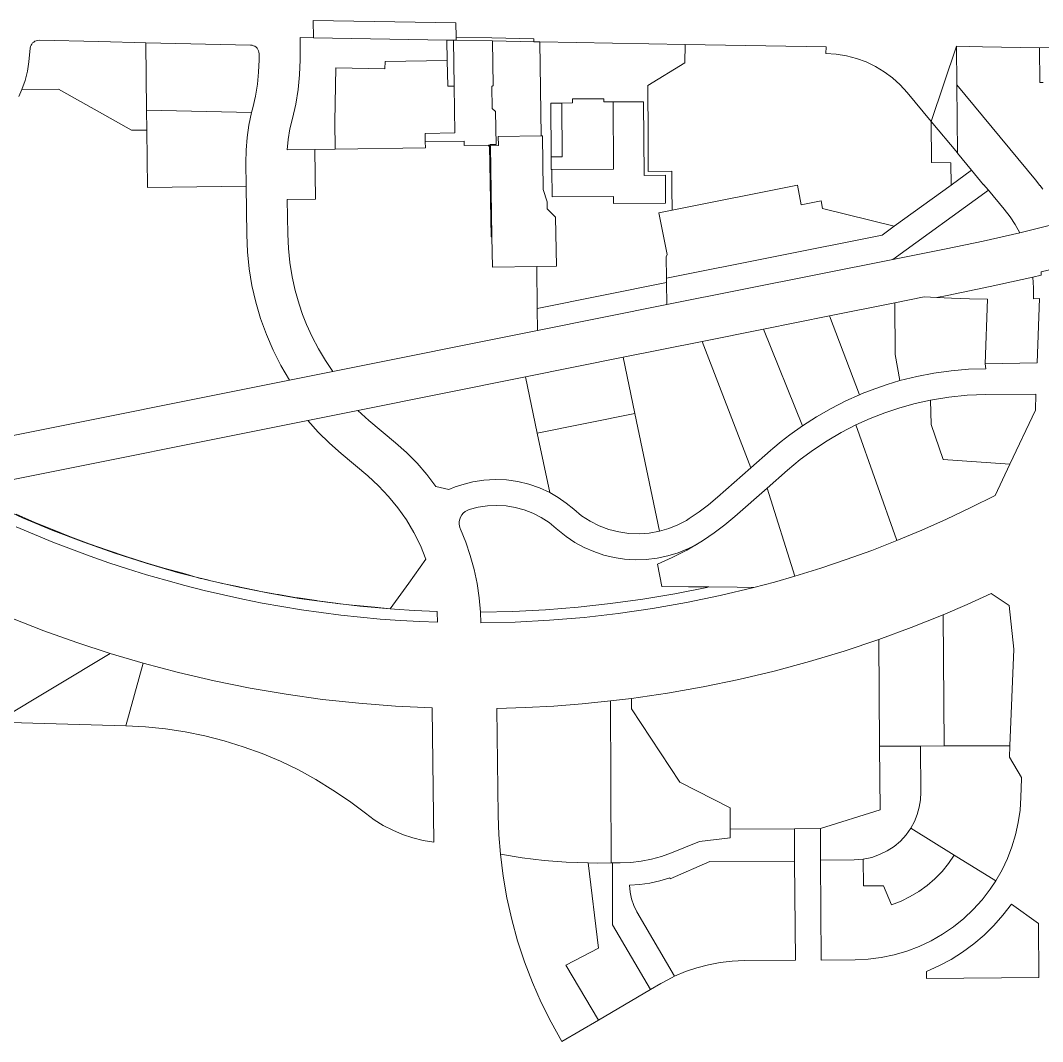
# Model space of a CAD drawing. Header units: feet. Extents: x 2741712 to 2750472, y 1004852 to 1013442.
# Drawn here: x 2743879 to 2746243, y 1004916 to 1007279 of the extents above; entities that cross this region are included whole.
import ezdxf

# ---------------------------------------------------------------- set-up
doc = ezdxf.new("R2010")
doc.units = ezdxf.units.FT
doc.header["$LTSCALE"] = 0.015
doc.header["$MEASUREMENT"] = 0
doc.layers.add('Carver County Parcels', color=7, linetype='Continuous')

msp = doc.modelspace()

# ---------------------------------------------------------------- linework, layer by layer
at = {"layer": 'Carver County Parcels', "lineweight": 5, "ltscale": 100}
for p, q in [((2744885.8, 1007272.8), (2744555.8, 1007278.7)), ((2744555.8, 1007278.7), (2744556.3, 1007238.7)), ((2744886.3, 1007239.7), (2744885.8, 1007272.8)), ((2744885.8, 1007272.8), (2744885.8, 1007272.8)), ((2743909.5, 1007228.8), (2743907, 1007226.6)), ((2743912.3, 1007230.6), (2743909.5, 1007228.8)), ((2743915.4, 1007231.8), (2743912.3, 1007230.6)), ((2743918.6, 1007232.6), (2743915.4, 1007231.8)), ((2743921.9, 1007232.8), (2743918.6, 1007232.6)), ((2744059.9, 1007229.6), (2743921.9, 1007232.8)), ((2744168.5, 1007227.1), (2744059.9, 1007229.6)), ((2744525.7, 1007239.2), (2744525.6, 1007187.2)), ((2744556.3, 1007238.7), (2744525.7, 1007239.2)), ((2744865.1, 1007233.1), (2744556.3, 1007238.7)), ((2744556.3, 1007238.7), (2744556.3, 1007238.7)), ((2744865.1, 1007233.1), (2744865.9, 1007186.1)), ((2744865.1, 1007233.1), (2744880.1, 1007232.8)), ((2744881.9, 1007126.5), (2744880.1, 1007232.8)), ((2744880.1, 1007232.8), (2744880.1, 1007232.8)), ((2744880.1, 1007232.8), (2744886.3, 1007232.7)), ((2744969, 1007238.2), (2744886.3, 1007239.7)), ((2744886.3, 1007239.7), (2744886.3, 1007232.7)), ((2744970.2, 1007231.2), (2744886.3, 1007232.7)), ((2744886.3, 1007232.7), (2744886.3, 1007232.7)), ((2745066.2, 1007236.5), (2744969, 1007238.2)), ((2744969, 1007238.2), (2744969, 1007238.2)), ((2745066.3, 1007229.5), (2744970.2, 1007231.2)), ((2744970.2, 1007231.2), (2744971.9, 1007128.4)), ((2745066.3, 1007229.5), (2745066.2, 1007236.5)), ((2745080.3, 1007229.2), (2745066.3, 1007229.5)), ((2745066.3, 1007229.5), (2745066.3, 1007229.5)), ((2745248, 1007226.2), (2745080.3, 1007229.2)), ((2745080.3, 1007229.2), (2745083, 1007011.4)), ((2745083, 1007011.4), (2745080.3, 1007229.2)), ((2743901.5, 1007214.8), (2743898.3, 1007183.3)), ((2743902.1, 1007218.1), (2743901.5, 1007214.8)), ((2743903.3, 1007221.2), (2743902.1, 1007218.1)), ((2743904.9, 1007224.1), (2743903.3, 1007221.2)), ((2743907, 1007226.6), (2743904.9, 1007224.1)), ((2744411.1, 1007221.6), (2744168.5, 1007227.1)), ((2744168.5, 1007227.1), (2744170.5, 1007070.9)), ((2744168.5, 1007227.1), (2744168.5, 1007227.1)), ((2744414.6, 1007221.2), (2744411.1, 1007221.6)), ((2744417.9, 1007220.3), (2744414.6, 1007221.2)), ((2744420.9, 1007218.8), (2744417.9, 1007220.3)), ((2744423.7, 1007216.8), (2744420.9, 1007218.8)), ((2744426.1, 1007214.3), (2744423.7, 1007216.8)), ((2744428.1, 1007211.5), (2744426.1, 1007214.3)), ((2744429.5, 1007208.3), (2744428.1, 1007211.5)), ((2744430.4, 1007205), (2744429.5, 1007208.3)), ((2744430.7, 1007201.6), (2744430.4, 1007205)), ((2745415.9, 1007223.2), (2745248, 1007226.2)), ((2745415.9, 1007223.2), (2745415.2, 1007180.3)), ((2745741.9, 1007217.3), (2745415.9, 1007223.2)), ((2745741.7, 1007202.3), (2745741.9, 1007217.3)), ((2746043.8, 1007218.9), (2745985.1, 1007045.2)), ((2746103.8, 1007217.8), (2746043.8, 1007218.9)), ((2746044.4, 1007129.9), (2746043.8, 1007218.9)), ((2746235.9, 1007215.4), (2746103.8, 1007217.8)), ((2746301.7, 1007216.4), (2746235.9, 1007215.4)), ((2746235.9, 1007215.4), (2746236.3, 1007135.2)), ((2743898.3, 1007183.3), (2743895, 1007161.3)), ((2744429.7, 1007159.4), (2744430.6, 1007187.4)), ((2744430.6, 1007187.4), (2744430.7, 1007201.6)), ((2744525.6, 1007187.2), (2744524.5, 1007153)), ((2744721.8, 1007166.7), (2744722.1, 1007183.8)), ((2744722.1, 1007183.8), (2744865.9, 1007186.1)), ((2744865.9, 1007186.1), (2744866.9, 1007126.3)), ((2745330.1, 1007127.9), (2745415.2, 1007180.3)), ((2745765.5, 1007200.8), (2745741.7, 1007202.3)), ((2745789, 1007196.9), (2745765.5, 1007200.8)), ((2745812.1, 1007190.9), (2745789, 1007196.9)), ((2745834.5, 1007182.6), (2745812.1, 1007190.9)), ((2745856, 1007172.3), (2745834.5, 1007182.6)), ((2743895, 1007161.3), (2743889.7, 1007139.6)), ((2744426.9, 1007131.5), (2744429.7, 1007159.4)), ((2744606, 1007044.8), (2744608.2, 1007168.7)), ((2744721.8, 1007166.7), (2744608.2, 1007168.7)), ((2745876.4, 1007160), (2745856, 1007172.3)), ((2745895.6, 1007145.7), (2745876.4, 1007160)), ((2743889.7, 1007139.6), (2743882.4, 1007118.6)), ((2744524.5, 1007153), (2744521.1, 1007119)), ((2745913.3, 1007129.8), (2745895.6, 1007145.7)), ((2746244.3, 1007135), (2746236.3, 1007135.2)), ((2743882.4, 1007118.6), (2743875.3, 1007102.4)), ((2743882.4, 1007118.6), (2743966.8, 1007119.6)), ((2743966.8, 1007119.6), (2744061.9, 1007066.3)), ((2744422.3, 1007103.9), (2744426.9, 1007131.5)), ((2744521.1, 1007119), (2744515.5, 1007085.3)), ((2744866.9, 1007126.3), (2744881.9, 1007126.5)), ((2744866.9, 1007126.3), (2744866.9, 1007126.3)), ((2744883.7, 1007018.6), (2744881.9, 1007126.5)), ((2744969.3, 1007125.7), (2744971.9, 1007128.4)), ((2744969.3, 1007125.7), (2744970.1, 1007075.1)), ((2745330.1, 1007127.9), (2745330.4, 1007008.3)), ((2745929.4, 1007112.2), (2745913.3, 1007129.8)), ((2745985.1, 1007045.2), (2745929.4, 1007112.2)), ((2746044.4, 1007129.9), (2746226.4, 1006909.7)), ((2746045.6, 1006972.4), (2746044.4, 1007129.9)), ((2744416, 1007076.6), (2744422.3, 1007103.9)), ((2745130.8, 1007087.7), (2745105.5, 1007087.5)), ((2745105.5, 1007087.5), (2745106.2, 1006963.1)), ((2745155.3, 1007087.8), (2745130.8, 1007087.7)), ((2745130.8, 1007087.7), (2745131.5, 1006962.8)), ((2745228.2, 1007097.5), (2745155.2, 1007097.1)), ((2745155.2, 1007097.1), (2745155.3, 1007087.8)), ((2745155.3, 1007087.8), (2745155.3, 1007087.8)), ((2745228.3, 1007090.2), (2745228.2, 1007097.5)), ((2745228.2, 1007097.5), (2745228.2, 1007097.5)), ((2745249.5, 1007090.3), (2745228.3, 1007090.2)), ((2745320.1, 1007090.7), (2745249.5, 1007090.3)), ((2745250.3, 1006934.4), (2745249.5, 1007090.3)), ((2745321, 1006920.2), (2745320.1, 1007090.7)), ((2744136, 1007024.7), (2744061.9, 1007066.3)), ((2744170.5, 1007070.9), (2744171, 1007025.2)), ((2744170.5, 1007070.9), (2744413.1, 1007065.4)), ((2744407.1, 1007036.6), (2744413.1, 1007065.4)), ((2744413.1, 1007065.4), (2744416, 1007076.6)), ((2744413.1, 1007065.4), (2744413.1, 1007065.4)), ((2744515.5, 1007085.3), (2744507.7, 1007052)), ((2744970.1, 1007075.1), (2744977.7, 1007067.7)), ((2744979, 1006991.8), (2744977.7, 1007067.7)), ((2744507.7, 1007052), (2744502.1, 1007028)), ((2744606, 1007044.8), (2744607, 1006980.8)), ((2746045.6, 1006972.4), (2745985.1, 1007045.2)), ((2745985.1, 1007045.2), (2745985.7, 1006950)), ((2745985.7, 1006950), (2745985.1, 1007045.2)), ((2745985.1, 1007045.2), (2746045.6, 1006972.4)), ((2745985.1, 1007045.2), (2745985.1, 1007045.2)), ((2744136, 1007024.7), (2744171, 1007025.2)), ((2744171, 1007025.2), (2744172.7, 1006892.2)), ((2744172.7, 1006892.2), (2744171, 1007025.2)), ((2744402.9, 1007007.6), (2744407.1, 1007036.6)), ((2744502.1, 1007028), (2744498.1, 1007003.6)), ((2744883.7, 1007018.6), (2744814.8, 1007017.4)), ((2744814.8, 1007017.4), (2744815.1, 1006997.7)), ((2744400.5, 1006978.4), (2744402.9, 1007007.6)), ((2744498.1, 1007003.6), (2744495.7, 1006979.1)), ((2744905.1, 1006999.1), (2744815.1, 1006997.7)), ((2744815.1, 1006997.7), (2744905.1, 1006999.1)), ((2744815.3, 1006984.2), (2744815.1, 1006997.7)), ((2744815.1, 1006997.7), (2744815.3, 1006984.2)), ((2744815.1, 1006997.7), (2744815.1, 1006997.7)), ((2744905.2, 1006989.1), (2744905.1, 1006999.1)), ((2744905.1, 1006999.1), (2744905.2, 1006989.1)), ((2744979, 1006991.8), (2744965.2, 1006991.6)), ((2744965.2, 1006990.1), (2744965.2, 1006991.6)), ((2744984, 1007009.9), (2745083, 1007011.4)), ((2744984.4, 1006989.2), (2744984, 1007009.9)), ((2745086, 1007011.5), (2745083, 1007011.4)), ((2745083, 1007011.4), (2745086, 1007011.5)), ((2745088, 1006887.6), (2745086, 1007011.5)), ((2745086, 1007011.5), (2745088, 1006887.6)), ((2745330.4, 1007008.3), (2745330.7, 1006929.4)), ((2744400, 1006949.1), (2744400.5, 1006978.4)), ((2744495.7, 1006979.1), (2744559.5, 1006980.1)), ((2744607, 1006980.8), (2744559.5, 1006980.1)), ((2744559.5, 1006980.1), (2744607, 1006980.8)), ((2744559.5, 1006980.1), (2744560.9, 1006865.1)), ((2744607, 1006980.8), (2744815.3, 1006984.2)), ((2744815.3, 1006984.2), (2744607, 1006980.8)), ((2744961.1, 1006990), (2744905.2, 1006989.1)), ((2744905.2, 1006989.1), (2744961.1, 1006990)), ((2744961.1, 1006990), (2744965.2, 1006990.1)), ((2744961.1, 1006990), (2744961.2, 1006988.2)), ((2744961.2, 1006988.2), (2744963.8, 1006988.3)), ((2744963.8, 1006988.3), (2744967.1, 1006778.3)), ((2744965.3, 1006988.9), (2744965.2, 1006990.1)), ((2744965.9, 1006988.9), (2744965.3, 1006988.9)), ((2744965.3, 1006988.9), (2744965.3, 1006988.9)), ((2744965.9, 1006988.9), (2744984.4, 1006989.2)), ((2744965.9, 1006988.9), (2744969.2, 1006778.4)), ((2746045.6, 1006971.6), (2746045.6, 1006972.4)), ((2746045.6, 1006972.4), (2746045.6, 1006972.4)), ((2746078.3, 1006932), (2746045.6, 1006971.6)), ((2744400.7, 1006895.1), (2744400, 1006949.1)), ((2745131.5, 1006962.8), (2745106.2, 1006963.1)), ((2745106.2, 1006963.1), (2745106.3, 1006933.5)), ((2746030.7, 1006949.2), (2745985.7, 1006950)), ((2746030.7, 1006949.2), (2746031.1, 1006897.8)), ((2745106.3, 1006933.5), (2745108, 1006933.6)), ((2745106.3, 1006933.5), (2745106.3, 1006933.5)), ((2745108, 1006933.6), (2745250.3, 1006934.4)), ((2745108, 1006933.6), (2745108.3, 1006870.7)), ((2745370.4, 1006920.5), (2745321, 1006920.2)), ((2745330.7, 1006929.4), (2745385.1, 1006930)), ((2745370.7, 1006855.8), (2745370.4, 1006920.5)), ((2745385.6, 1006890), (2745385.1, 1006930)), ((2746031.1, 1006897.8), (2746078.3, 1006932)), ((2746106.1, 1006898.4), (2746078.3, 1006932)), ((2745386.2, 1006839.9), (2745675.5, 1006897.9)), ((2745675.5, 1006897.9), (2745684.6, 1006852.3)), ((2745899.7, 1006802.4), (2746031.1, 1006897.8)), ((2746106.2, 1006899.3), (2746106.1, 1006898.4)), ((2746117.2, 1006886.1), (2746106.2, 1006899.3)), ((2746226.4, 1006909.7), (2746236.5, 1006897)), ((2746236.5, 1006897), (2746238, 1006897)), ((2746238, 1006897), (2746238, 1006895)), ((2744172.7, 1006892.2), (2744400.7, 1006895.1)), ((2744400.7, 1006895.1), (2744172.7, 1006892.2)), ((2744402.1, 1006782.9), (2744400.7, 1006895.1)), ((2745096.6, 1006858.9), (2745088, 1006887.6)), ((2745088, 1006887.6), (2745088, 1006887.6)), ((2745088, 1006887.6), (2745096.6, 1006858.9)), ((2745386.2, 1006839.9), (2745385.6, 1006890)), ((2745896.6, 1006726), (2746117.2, 1006886.1)), ((2746154, 1006841.8), (2746117.2, 1006886.1)), ((2746238, 1006895), (2746243.1, 1006888.1)), ((2744560.9, 1006865.1), (2744496, 1006864.3)), ((2744496, 1006864.3), (2744497.1, 1006784.1)), ((2745096.8, 1006842.7), (2745096.6, 1006858.9)), ((2745096.6, 1006858.9), (2745096.8, 1006842.7)), ((2745096.6, 1006858.9), (2745096.6, 1006858.9)), ((2745108.3, 1006870.7), (2745250, 1006871.5)), ((2745250.1, 1006855.2), (2745250, 1006871.5)), ((2745250.1, 1006855.2), (2745370.7, 1006855.8)), ((2745730.4, 1006861.5), (2745684.6, 1006852.3)), ((2745684.6, 1006852.3), (2745684.6, 1006852.3)), ((2745734, 1006843.8), (2745730.4, 1006861.5)), ((2745116.5, 1006823.6), (2745096.8, 1006842.7)), ((2745096.8, 1006842.7), (2745116.5, 1006823.6)), ((2745355.1, 1006833.7), (2745386.2, 1006839.9)), ((2745355.1, 1006833.7), (2745374.4, 1006737.3)), ((2745374.4, 1006737.3), (2745355.1, 1006833.7)), ((2745899.7, 1006802.4), (2745734, 1006843.8)), ((2745734, 1006843.8), (2745734, 1006843.8)), ((2746167.3, 1006824.6), (2746154, 1006841.8)), ((2745118.2, 1006710.1), (2745116.5, 1006823.6)), ((2745116.5, 1006823.6), (2745118.2, 1006710.1)), ((2745871.9, 1006782.3), (2745899.7, 1006802.4)), ((2746179.3, 1006806.5), (2746167.3, 1006824.6)), ((2746189.8, 1006787.5), (2746179.3, 1006806.5)), ((2746288.9, 1006811.9), (2746189.8, 1006787.5)), ((2744403.8, 1006743.5), (2744402.1, 1006782.9)), ((2744497.1, 1006784.1), (2744498.4, 1006751.2)), ((2745373.2, 1006682.4), (2745871.9, 1006782.3)), ((2746189.8, 1006787.5), (2746104.9, 1006768.4)), ((2744967.1, 1006778.3), (2744969.2, 1006778.4)), ((2744970.4, 1006707.6), (2744969.2, 1006778.4)), ((2744969.2, 1006778.4), (2744970.4, 1006707.6)), ((2746104.9, 1006768.4), (2746019.6, 1006750.7)), ((2744407.8, 1006704.3), (2744403.8, 1006743.5)), ((2744498.4, 1006751.2), (2744501.8, 1006718.4)), ((2745374.4, 1006737.3), (2745372.5, 1006731.5)), ((2745372.5, 1006731.5), (2745374.4, 1006737.3)), ((2745373.2, 1006682.4), (2745372.5, 1006731.5)), ((2745896.6, 1006726), (2746019.6, 1006750.7)), ((2744501.8, 1006718.4), (2744507, 1006685.9)), ((2745072.8, 1006709.3), (2744970.4, 1006707.6)), ((2744970.4, 1006707.6), (2745072.8, 1006709.3)), ((2745072.8, 1006709.3), (2745118.2, 1006710.1)), ((2745118.2, 1006710.1), (2745072.8, 1006709.3)), ((2745074, 1006612.2), (2745072.8, 1006709.3)), ((2745896.6, 1006726), (2745373.9, 1006621.3)), ((2745896.6, 1006726), (2745896.6, 1006726)), ((2746239.5, 1006697), (2746345.5, 1006723.1)), ((2744414.3, 1006665.3), (2744407.8, 1006704.3)), ((2744507, 1006685.9), (2744514.2, 1006653.8)), ((2746121.3, 1006662.9), (2746220.4, 1006685.1)), ((2746220.4, 1006685.1), (2746239.5, 1006689.5)), ((2746222, 1006659.8), (2746220.4, 1006685.1)), ((2746239.5, 1006689.5), (2746239.5, 1006697)), ((2744423.1, 1006626.9), (2744414.3, 1006665.3)), ((2745074, 1006612.2), (2745373.3, 1006672.2)), ((2745373.3, 1006672.2), (2745373.2, 1006682.4)), ((2745373.3, 1006672.2), (2745373.9, 1006621.3)), ((2745373.3, 1006672.2), (2745373.3, 1006672.2)), ((2746021.8, 1006642.5), (2746121.3, 1006662.9)), ((2744514.2, 1006653.8), (2744523.3, 1006622.1)), ((2745968.5, 1006639.2), (2745901.3, 1006625.8)), ((2745968.5, 1006639.2), (2745998.2, 1006637.8)), ((2746021.8, 1006642.5), (2745998.2, 1006637.8)), ((2745998.2, 1006637.8), (2746032.2, 1006636.2)), ((2746221.5, 1006634.4), (2746222, 1006659.8)), ((2744434.2, 1006589), (2744423.1, 1006626.9)), ((2744523.3, 1006622.1), (2744531.5, 1006598.4)), ((2745373.9, 1006621.3), (2745074.7, 1006561.4)), ((2745749.5, 1006595.3), (2745901.3, 1006625.8)), ((2745901.3, 1006625.8), (2745902, 1006505.8)), ((2746073.7, 1006634.6), (2746032.2, 1006636.2)), ((2746115.2, 1006633.9), (2746073.7, 1006634.6)), ((2746115.2, 1006633.9), (2746109.9, 1006484)), ((2746235.9, 1006635.1), (2746221.5, 1006634.4)), ((2746229.9, 1006486.5), (2746235.9, 1006635.1)), ((2744531.5, 1006598.4), (2744540.7, 1006575.1)), ((2745074.7, 1006561.4), (2745074, 1006612.2)), ((2745597.5, 1006564.8), (2745749.5, 1006595.3)), ((2745819.2, 1006412.7), (2745749.5, 1006595.3)), ((2744447.6, 1006551.9), (2744434.2, 1006589)), ((2744540.7, 1006575.1), (2744553.6, 1006546.8)), ((2744463.2, 1006515.7), (2744447.6, 1006551.9)), ((2744553.6, 1006546.8), (2744568.1, 1006519.2)), ((2745074.7, 1006561.4), (2744601.6, 1006466.6)), ((2745597.5, 1006564.8), (2745455.3, 1006536.3)), ((2745597.5, 1006564.8), (2745687.7, 1006341.1)), ((2744568.1, 1006519.2), (2744584.1, 1006492.4)), ((2745455.3, 1006536.3), (2745272.4, 1006499.6)), ((2745568.3, 1006243.9), (2745455.3, 1006536.3)), ((2744480.9, 1006480.5), (2744463.2, 1006515.7)), ((2745272.4, 1006499.6), (2745046.9, 1006454.4)), ((2745046.9, 1006454.4), (2745272.4, 1006499.6)), ((2745272.4, 1006499.6), (2745299.6, 1006369.4)), ((2745912.9, 1006445.4), (2745902, 1006505.8)), ((2744500.8, 1006446.4), (2744480.9, 1006480.5)), ((2744584.1, 1006492.4), (2744601.6, 1006466.6)), ((2746031, 1006468.3), (2746071, 1006471.7)), ((2746071, 1006471.7), (2746111.1, 1006473.1)), ((2746109.9, 1006484), (2746229.9, 1006486.5)), ((2746111.1, 1006473.1), (2746109.9, 1006484)), ((2746109.9, 1006484), (2746109.9, 1006484)), ((2746111.1, 1006473.1), (2746111.1, 1006473.1)), ((2744601.6, 1006466.6), (2744500.8, 1006446.4)), ((2745046.9, 1006454.4), (2744658.9, 1006376.5)), ((2745074.1, 1006324.2), (2745046.9, 1006454.4)), ((2745046.9, 1006454.4), (2745074.1, 1006324.2)), ((2745912.9, 1006445.4), (2745951.8, 1006455.1)), ((2745951.8, 1006455.1), (2745991.2, 1006462.7)), ((2745991.2, 1006462.7), (2746031, 1006468.3)), ((2744500.8, 1006446.4), (2743818.7, 1006309.7)), ((2745825.8, 1006415.5), (2745854.4, 1006426.6)), ((2745854.4, 1006426.6), (2745883.5, 1006436.6)), ((2745883.5, 1006436.6), (2745912.9, 1006445.4)), ((2745912.9, 1006445.4), (2745912.9, 1006445.4)), ((2745787.8, 1006398.6), (2745819.2, 1006412.7)), ((2745819.2, 1006412.7), (2745825.8, 1006415.5)), ((2745983.5, 1006400.4), (2745947.8, 1006392.5)), ((2746025.9, 1006407.2), (2745983.5, 1006400.4)), ((2745985, 1006343.7), (2745983.5, 1006400.4)), ((2746068.6, 1006411.5), (2746025.9, 1006407.2)), ((2746111.5, 1006413.1), (2746068.6, 1006411.5)), ((2746227.3, 1006413.9), (2746111.5, 1006413.1)), ((2746226.1, 1006377.2), (2746227.3, 1006413.9)), ((2745720.1, 1006361.9), (2745753.5, 1006381.1)), ((2745753.5, 1006381.1), (2745787.8, 1006398.6)), ((2745787.8, 1006398.6), (2745787.8, 1006398.6)), ((2745912.6, 1006382.9), (2745878, 1006371.3)), ((2745947.8, 1006392.5), (2745912.6, 1006382.9)), ((2746167.2, 1006252.4), (2746226.1, 1006377.2)), ((2744543.1, 1006353.3), (2743790.3, 1006202.2)), ((2744543.1, 1006353.3), (2744658.9, 1006376.5)), ((2744567.6, 1006326.4), (2744543.1, 1006353.3)), ((2744543.1, 1006353.3), (2744543.1, 1006353.3)), ((2744658.9, 1006376.5), (2744684.9, 1006353.3)), ((2744684.9, 1006353.3), (2744746.2, 1006301.8)), ((2745299.6, 1006369.4), (2745074.1, 1006324.2)), ((2745299.6, 1006369.4), (2745356.4, 1006096.9)), ((2745299.6, 1006369.4), (2745299.6, 1006369.4)), ((2745687.7, 1006341.1), (2745720.1, 1006361.9)), ((2745844, 1006358.1), (2745810.7, 1006343)), ((2745878, 1006371.3), (2745844, 1006358.1)), ((2745658.3, 1006320), (2745687.7, 1006341.1)), ((2745810.7, 1006343), (2745777, 1006325.6)), ((2745904.8, 1006078), (2745810.7, 1006343)), ((2746013.1, 1006263.1), (2745985, 1006343.7)), ((2744593.4, 1006300.8), (2744567.6, 1006326.4)), ((2745102.8, 1006186.4), (2745074.1, 1006324.2)), ((2745074.1, 1006324.2), (2745102.8, 1006186.4)), ((2745638.3, 1006304.5), (2745658.3, 1006320)), ((2745744.3, 1006306.4), (2745712.7, 1006285.4)), ((2745777, 1006325.6), (2745744.3, 1006306.4)), ((2744620.6, 1006276.7), (2744593.4, 1006300.8)), ((2744746.2, 1006301.8), (2744771.9, 1006278.8)), ((2745568.3, 1006243.9), (2745613.4, 1006283.5)), ((2745613.4, 1006283.5), (2745618.9, 1006288.3)), ((2745613.4, 1006283.5), (2745613.4, 1006283.5)), ((2745618.9, 1006288.3), (2745638.3, 1006304.5)), ((2745712.7, 1006285.4), (2745682.2, 1006262.7)), ((2744681.9, 1006225.3), (2744620.6, 1006276.7)), ((2744771.9, 1006278.8), (2744796.1, 1006254.3)), ((2745682.2, 1006262.7), (2745653, 1006238.5)), ((2746013.1, 1006263.1), (2746167.2, 1006252.4)), ((2744796.1, 1006254.3), (2744818.7, 1006228.3)), ((2745491.1, 1006176.1), (2745568.3, 1006243.9)), ((2745568.3, 1006243.9), (2745568.3, 1006243.9)), ((2745653, 1006238.5), (2745605.8, 1006197)), ((2746132.9, 1006179.7), (2746167.2, 1006252.4)), ((2746167.2, 1006252.4), (2746167.2, 1006252.4)), ((2744707, 1006202.4), (2744681.9, 1006225.3)), ((2744818.7, 1006228.3), (2744839.7, 1006200.9)), ((2744899.3, 1006204.7), (2744924.7, 1006211.3)), ((2744924.7, 1006211.3), (2744950.5, 1006215.3)), ((2744950.5, 1006215.3), (2744976.7, 1006216.8)), ((2744976.7, 1006216.8), (2745002.9, 1006215.7)), ((2745002.9, 1006215.7), (2745028.8, 1006212.1)), ((2745028.8, 1006212.1), (2745054.3, 1006206)), ((2744730.4, 1006177.7), (2744707, 1006202.4)), ((2744839.7, 1006200.9), (2744869.2, 1006193.3)), ((2744869.2, 1006193.3), (2744884.1, 1006199.5)), ((2744884.1, 1006199.5), (2744899.3, 1006204.7)), ((2745054.3, 1006206), (2745079, 1006197.4)), ((2745079, 1006197.4), (2745102.8, 1006186.4)), ((2745605.8, 1006197), (2745530.7, 1006131)), ((2745605.8, 1006197), (2745669.9, 1005993.1)), ((2744751.9, 1006151.4), (2744730.4, 1006177.7)), ((2745102.8, 1006186.4), (2745102.8, 1006186.4)), ((2745102.8, 1006186.4), (2745122.4, 1006175.1)), ((2745122.4, 1006175.1), (2745140.9, 1006162.2)), ((2745470.1, 1006158.5), (2745491.1, 1006176.1)), ((2746077.1, 1006151.6), (2746132.9, 1006179.7)), ((2743814.6, 1006159.8), (2743883.9, 1006128.3)), ((2744771.4, 1006123.5), (2744751.9, 1006151.4)), ((2744907, 1006142.4), (2744902.9, 1006138.8)), ((2744911.7, 1006145.3), (2744907, 1006142.4)), ((2744916.7, 1006147.3), (2744911.7, 1006145.3)), ((2744937.6, 1006152.7), (2744916.7, 1006147.3)), ((2744958.9, 1006155.9), (2744937.6, 1006152.7)), ((2744980.4, 1006156.8), (2744958.9, 1006155.9)), ((2745002, 1006155.5), (2744980.4, 1006156.8)), ((2745023.2, 1006152), (2745002, 1006155.5)), ((2745044, 1006146.3), (2745023.2, 1006152)), ((2745064.1, 1006138.5), (2745044, 1006146.3)), ((2745140.9, 1006162.2), (2745158.3, 1006147.8)), ((2745158.3, 1006147.8), (2745176.7, 1006132.9)), ((2745425.6, 1006126.5), (2745448.2, 1006142)), ((2745448.2, 1006142), (2745470.1, 1006158.5)), ((2746020.6, 1006124.8), (2746077.1, 1006151.6)), ((2743910.7, 1006118.2), (2743869, 1006136.4)), ((2743883.9, 1006128.3), (2743954.1, 1006098.8)), ((2743952.7, 1006100.8), (2743910.7, 1006118.2)), ((2744788.7, 1006094.2), (2744771.4, 1006123.5)), ((2744893.6, 1006119.4), (2744893.4, 1006114)), ((2744894.7, 1006124.8), (2744893.6, 1006119.4)), ((2744896.6, 1006129.9), (2744894.7, 1006124.8)), ((2744899.4, 1006134.6), (2744896.6, 1006129.9)), ((2744902.9, 1006138.8), (2744899.4, 1006134.6)), ((2745083.3, 1006128.7), (2745064.1, 1006138.5)), ((2745101.3, 1006116.9), (2745083.3, 1006128.7)), ((2745118.1, 1006103.3), (2745101.3, 1006116.9)), ((2745176.7, 1006132.9), (2745196.5, 1006120.1)), ((2745196.5, 1006120.1), (2745217.6, 1006109.5)), ((2745398.9, 1006111.7), (2745418.8, 1006122.2)), ((2745418.8, 1006122.2), (2745425.6, 1006126.5)), ((2745530.7, 1006131), (2745507.5, 1006111.6)), ((2745963.5, 1006099.4), (2746020.6, 1006124.8)), ((2743869.3, 1006107.3), (2743911.5, 1006089.2)), ((2743995, 1006084.1), (2743952.7, 1006100.8)), ((2743954.1, 1006098.8), (2744025.1, 1006071.5)), ((2744803.8, 1006063.7), (2744788.7, 1006094.2)), ((2744893.4, 1006114), (2744894.1, 1006108.5)), ((2744894.1, 1006108.5), (2744895.7, 1006103.3)), ((2744895.7, 1006103.3), (2744896.2, 1006102)), ((2744896.2, 1006102), (2744908.6, 1006071.6)), ((2745121.7, 1006100), (2745118.1, 1006103.3)), ((2745140.8, 1006084.8), (2745121.7, 1006100)), ((2745217.6, 1006109.5), (2745239.7, 1006101.2)), ((2745239.7, 1006101.2), (2745262.6, 1006095.3)), ((2745262.6, 1006095.3), (2745286, 1006091.9)), ((2745333.2, 1006092.7), (2745356.4, 1006096.9)), ((2745356.4, 1006096.9), (2745378, 1006103.2)), ((2745356.4, 1006096.9), (2745356.4, 1006096.9)), ((2745378, 1006103.2), (2745398.9, 1006111.7)), ((2745483.3, 1006093.3), (2745458.3, 1006076.2)), ((2745507.5, 1006111.6), (2745483.3, 1006093.3)), ((2745905.8, 1006075.4), (2745963.5, 1006099.4)), ((2743911.5, 1006089.2), (2743954, 1006071.9)), ((2743954, 1006071.9), (2743996.8, 1006055.3)), ((2744037.5, 1006068.2), (2743995, 1006084.1)), ((2744025.1, 1006071.5), (2744096.8, 1006046.2)), ((2744908.6, 1006071.6), (2744919.1, 1006040.6)), ((2745161.2, 1006071.3), (2745140.8, 1006084.8)), ((2745182.6, 1006059.6), (2745161.2, 1006071.3)), ((2745286, 1006091.9), (2745309.6, 1006091)), ((2745309.6, 1006091), (2745333.2, 1006092.7)), ((2745452.1, 1006072.3), (2745419.7, 1006053.1)), ((2745419.7, 1006053.1), (2745452.1, 1006072.3)), ((2745452.1, 1006072.3), (2745438.1, 1006064.2)), ((2745458.3, 1006076.2), (2745452.1, 1006072.3)), ((2745847.5, 1006052.7), (2745905.8, 1006075.4)), ((2745905.8, 1006075.4), (2745904.8, 1006078)), ((2745905.8, 1006075.4), (2745905.8, 1006075.4)), ((2743996.8, 1006055.3), (2744039.9, 1006039.4)), ((2744080.4, 1006053), (2744037.5, 1006068.2)), ((2744123.5, 1006038.5), (2744080.4, 1006053)), ((2744096.8, 1006046.2), (2744169.3, 1006023)), ((2744816.5, 1006032.2), (2744803.8, 1006063.7)), ((2745205, 1006049.8), (2745182.6, 1006059.6)), ((2745228.1, 1006042), (2745205, 1006049.8)), ((2745400.2, 1006047.4), (2745375.9, 1006039.9)), ((2745419.7, 1006053.1), (2745386.3, 1006035.9)), ((2745386.3, 1006035.9), (2745419.7, 1006053.1)), ((2745423.7, 1006057), (2745400.2, 1006047.4)), ((2745438.1, 1006064.2), (2745423.7, 1006057)), ((2745788.8, 1006031.4), (2745847.5, 1006052.7)), ((2744039.9, 1006039.4), (2744083.2, 1006024.3)), ((2744083.2, 1006024.3), (2744126.8, 1006009.9)), ((2744166.8, 1006024.8), (2744123.5, 1006038.5)), ((2744210.4, 1006011.9), (2744166.8, 1006024.8)), ((2744169.3, 1006023), (2744242.4, 1006001.9)), ((2744776.8, 1005977.1), (2744816.5, 1006032.2)), ((2744919.1, 1006040.6), (2744927.8, 1006008.9)), ((2745251.9, 1006036.3), (2745228.1, 1006042)), ((2745276, 1006032.6), (2745251.9, 1006036.3)), ((2745300.4, 1006031.1), (2745276, 1006032.6)), ((2745325.8, 1006031.7), (2745300.4, 1006031.1)), ((2745351, 1006034.7), (2745325.8, 1006031.7)), ((2745375.9, 1006039.9), (2745351, 1006034.7)), ((2745386.3, 1006035.9), (2745351.8, 1006020.7)), ((2745351.8, 1006020.7), (2745386.3, 1006035.9)), ((2745729.6, 1006011.6), (2745788.8, 1006031.4)), ((2744126.8, 1006009.9), (2744170.7, 1005996.3)), ((2744254.2, 1005999.7), (2744210.4, 1006011.9)), ((2744242.4, 1006001.9), (2744316.1, 1005983)), ((2744295.6, 1005988), (2744254.2, 1005999.7)), ((2744927.8, 1006008.9), (2744934.7, 1005976.3)), ((2745351.8, 1006020.7), (2745362.1, 1005969.5)), ((2745362.1, 1005969.5), (2745351.8, 1006020.7)), ((2745669.9, 1005993.1), (2745729.6, 1006011.6)), ((2744170.7, 1005996.3), (2744214.8, 1005983.5)), ((2744214.8, 1005983.5), (2744259.1, 1005971.4)), ((2744298, 1005987.4), (2744295.6, 1005988)), ((2744311.8, 1005984.3), (2744298, 1005987.4)), ((2744316.1, 1005983), (2744311.8, 1005984.3)), ((2744316.1, 1005983), (2744384.9, 1005967.4)), ((2744339.8, 1005977.4), (2744316.1, 1005983)), ((2744342.2, 1005976.7), (2744339.8, 1005977.4)), ((2744384.4, 1005968.3), (2744342.2, 1005976.7)), ((2744733.9, 1005917.6), (2744776.8, 1005977.1)), ((2744934.7, 1005976.3), (2744939.6, 1005943.3)), ((2745574.7, 1005966.9), (2745622.4, 1005979.6)), ((2745622.4, 1005979.6), (2745669.9, 1005993.1)), ((2745669.9, 1005993.1), (2745669.9, 1005993.1)), ((2744259.1, 1005971.4), (2744303.6, 1005960.2)), ((2744303.6, 1005960.2), (2744348.3, 1005949.7)), ((2744386.8, 1005967.8), (2744384.4, 1005968.3)), ((2744384.9, 1005967.4), (2744454.1, 1005953.7)), ((2744428.9, 1005959.2), (2744386.8, 1005967.8)), ((2744431.3, 1005958.7), (2744428.9, 1005959.2)), ((2744473.6, 1005950.9), (2744431.3, 1005958.7)), ((2744454.1, 1005953.7), (2744523.7, 1005941.8)), ((2745392.5, 1005952.6), (2745318.1, 1005940)), ((2745318.1, 1005940), (2745392.5, 1005952.6)), ((2745362.1, 1005969.5), (2745424.1, 1005968.7)), ((2745466.4, 1005967.2), (2745392.5, 1005952.6)), ((2745392.5, 1005952.6), (2745466.4, 1005967.2)), ((2745470.8, 1005968.1), (2745424.1, 1005968.7)), ((2745466.4, 1005967.2), (2745470.8, 1005968.1)), ((2745470.8, 1005968.1), (2745536, 1005967.3)), ((2745497.1, 1005948.3), (2745574.7, 1005966.9)), ((2745574.7, 1005966.9), (2745536, 1005967.3)), ((2745574.7, 1005966.9), (2745574.7, 1005966.9)), ((2746123.5, 1005952.7), (2746068.5, 1005927.6)), ((2746165.5, 1005925.5), (2746123.5, 1005952.7)), ((2744348.3, 1005949.7), (2744393.1, 1005940)), ((2744348.3, 1005949.7), (2744348.3, 1005949.7)), ((2744393.1, 1005940), (2744438.1, 1005931)), ((2744438.1, 1005931), (2744483.3, 1005922.9)), ((2744476, 1005950.4), (2744473.6, 1005950.9)), ((2744518.4, 1005943.3), (2744476, 1005950.4)), ((2744520.9, 1005942.9), (2744518.4, 1005943.3)), ((2744563.4, 1005936.5), (2744520.9, 1005942.9)), ((2744523.7, 1005941.8), (2744593.5, 1005931.8)), ((2744565.8, 1005936.2), (2744563.4, 1005936.5)), ((2744608.4, 1005930.5), (2744565.8, 1005936.2)), ((2744593.5, 1005931.8), (2744663.6, 1005923.8)), ((2744610.9, 1005930.2), (2744608.4, 1005930.5)), ((2744653.6, 1005925.3), (2744610.9, 1005930.2)), ((2744939.6, 1005943.3), (2744942.5, 1005910.1)), ((2745243.4, 1005929.7), (2745168.4, 1005921.5)), ((2745168.4, 1005921.5), (2745243.4, 1005929.7)), ((2745318.1, 1005940), (2745243.4, 1005929.7)), ((2745243.4, 1005929.7), (2745318.1, 1005940)), ((2745340.4, 1005918.3), (2745419, 1005932.1)), ((2745419, 1005932.1), (2745497.1, 1005948.3)), ((2746068.5, 1005927.6), (2746013, 1005903.8)), ((2744483.3, 1005922.9), (2744528.6, 1005915.5)), ((2744528.6, 1005915.5), (2744574.1, 1005909)), ((2744574.1, 1005909), (2744619.6, 1005903.2)), ((2744656.1, 1005925), (2744653.6, 1005925.3)), ((2744698.8, 1005921.2), (2744656.1, 1005925)), ((2744663.6, 1005923.8), (2744733.9, 1005917.6)), ((2744733.9, 1005917.6), (2744698.8, 1005921.2)), ((2744744.1, 1005916.6), (2744733.9, 1005917.6)), ((2744789.4, 1005913.8), (2744744.1, 1005916.6)), ((2744842.3, 1005911.5), (2744789.4, 1005913.8)), ((2744842.4, 1005910.1), (2744842.3, 1005911.5)), ((2744842.9, 1005902.3), (2744842.4, 1005910.1)), ((2745017.9, 1005911.7), (2744942.5, 1005910.1)), ((2744942.5, 1005910.1), (2745017.9, 1005911.7)), ((2744942.5, 1005910.1), (2744943.3, 1005885.1)), ((2744942.5, 1005910.1), (2744942.5, 1005910.1)), ((2745093.2, 1005915.5), (2745017.9, 1005911.7)), ((2745017.9, 1005911.7), (2745093.2, 1005915.5)), ((2745168.4, 1005921.5), (2745093.2, 1005915.5)), ((2745093.2, 1005915.5), (2745168.4, 1005921.5)), ((2745182.2, 1005897.8), (2745261.5, 1005906.8)), ((2745261.5, 1005906.8), (2745340.4, 1005918.3)), ((2746175.9, 1005823.9), (2746165.5, 1005925.5)), ((2743932.6, 1005867), (2743857, 1005896.6)), ((2744619.6, 1005903.2), (2744665.2, 1005898.2)), ((2744665.2, 1005898.2), (2744711, 1005894)), ((2744711, 1005894), (2744756.7, 1005890.7)), ((2744756.7, 1005890.7), (2744802.6, 1005888.1)), ((2744802.6, 1005888.1), (2744843.4, 1005886.5)), ((2744843.2, 1005894.4), (2744842.9, 1005902.3)), ((2744843.4, 1005886.5), (2744843.2, 1005894.4)), ((2744943.3, 1005885.1), (2745023.1, 1005886.9)), ((2745023.1, 1005886.9), (2745102.7, 1005891.1)), ((2745102.7, 1005891.1), (2745182.2, 1005897.8)), ((2746013, 1005903.8), (2745938.8, 1005874.2)), ((2746015.1, 1005600.3), (2746013, 1005903.8)), ((2744009, 1005839.5), (2743932.6, 1005867)), ((2745938.8, 1005874.2), (2745863.9, 1005846.6)), ((2744086.1, 1005814.3), (2744009, 1005839.5)), ((2745863.9, 1005846.6), (2745784.1, 1005819.9)), ((2745863.9, 1005845.6), (2745863.9, 1005846.6)), ((2745865.6, 1005599.8), (2745863.9, 1005845.6)), ((2744086.1, 1005814.3), (2743822.4, 1005655.6)), ((2744162.8, 1005791.6), (2744086.1, 1005814.3)), ((2745784.1, 1005819.9), (2745703.5, 1005795.5)), ((2746167.2, 1005600.7), (2746175.9, 1005823.9)), ((2744162.8, 1005791.6), (2744122.3, 1005647.2)), ((2744162.8, 1005791.6), (2744162.8, 1005791.6)), ((2744244.7, 1005770), (2744162.8, 1005791.6)), ((2745703.5, 1005795.5), (2745622.2, 1005773.6)), ((2744327.2, 1005750.8), (2744244.7, 1005770)), ((2745622.2, 1005773.6), (2745540.3, 1005754)), ((2744410.2, 1005734.1), (2744327.2, 1005750.8)), ((2745540.3, 1005754), (2745457.9, 1005737)), ((2744493.7, 1005719.9), (2744410.2, 1005734.1)), ((2744577.6, 1005708.1), (2744493.7, 1005719.9)), ((2745375, 1005722.4), (2745291.7, 1005710.2)), ((2745457.9, 1005737), (2745375, 1005722.4)), ((2744661.8, 1005699), (2744577.6, 1005708.1)), ((2744746.2, 1005692.3), (2744661.8, 1005699)), ((2744830.8, 1005688.2), (2744746.2, 1005692.3)), ((2745112.5, 1005692.6), (2745046.7, 1005689)), ((2745178.1, 1005697.7), (2745112.5, 1005692.6)), ((2745243.7, 1005704.4), (2745178.1, 1005697.7)), ((2745291.7, 1005710.2), (2745243.7, 1005704.4)), ((2745243.7, 1005704.4), (2745243.7, 1005703.4)), ((2745243.7, 1005703.4), (2745244.7, 1005329.6)), ((2745291.7, 1005710.2), (2745291.7, 1005686.5)), ((2744830.9, 1005687.1), (2744830.8, 1005688.2)), ((2744834.8, 1005377.5), (2744830.9, 1005687.1)), ((2745046.7, 1005689), (2744980.9, 1005687)), ((2744980.9, 1005687), (2744980.9, 1005686.1)), ((2744980.9, 1005686.1), (2744984, 1005439.4)), ((2745291.7, 1005686.5), (2745404.1, 1005516.3)), ((2743822.4, 1005655.6), (2744122.3, 1005647.2)), ((2744122.3, 1005647.2), (2744168.4, 1005644.8)), ((2744122.3, 1005647.2), (2744122.3, 1005647.2)), ((2744168.4, 1005644.8), (2744214.4, 1005640.1)), ((2744214.4, 1005640.1), (2744260, 1005633.1)), ((2744260, 1005633.1), (2744305.3, 1005623.8)), ((2744305.3, 1005623.8), (2744350, 1005612.3)), ((2744350, 1005612.3), (2744394.1, 1005598.6)), ((2744394.1, 1005598.6), (2744437.5, 1005582.8)), ((2745960.5, 1005600.1), (2745865.6, 1005599.8)), ((2745866.7, 1005452.2), (2745865.6, 1005599.8)), ((2745865.6, 1005599.8), (2745865.6, 1005599.8)), ((2745960.5, 1005600.1), (2746015.1, 1005600.3)), ((2745960.5, 1005600.1), (2745961.3, 1005493.3)), ((2745960.5, 1005600.1), (2745960.5, 1005600.1)), ((2746015.1, 1005600.3), (2746167.2, 1005600.7)), ((2746015.1, 1005600.3), (2746015.1, 1005600.3)), ((2746166.1, 1005574.1), (2746167.2, 1005600.7)), ((2746167.2, 1005600.7), (2746167.2, 1005600.7)), ((2744437.5, 1005582.8), (2744480, 1005564.8)), ((2746193.8, 1005527.6), (2746166.1, 1005574.1)), ((2744480, 1005564.8), (2744521.6, 1005544.7)), ((2744521.6, 1005544.7), (2744562.2, 1005522.5)), ((2746193.7, 1005525.3), (2746193.8, 1005527.6)), ((2744562.2, 1005522.5), (2744601.6, 1005498.4)), ((2745404.1, 1005516.3), (2745520.3, 1005457.5)), ((2746192.4, 1005480.9), (2746193.7, 1005525.3)), ((2744601.6, 1005498.4), (2744639.7, 1005472.4)), ((2745961.3, 1005493.3), (2745960.4, 1005475.8)), ((2746190.5, 1005451.9), (2746192.4, 1005480.9)), ((2744639.7, 1005472.4), (2744676.5, 1005444.5)), ((2745520.4, 1005407.6), (2745520.3, 1005457.5)), ((2745952.9, 1005441.8), (2745957.6, 1005458.6)), ((2745960.4, 1005475.8), (2745957.6, 1005458.6)), ((2744676.5, 1005444.5), (2744696.5, 1005429.7)), ((2744984, 1005439.4), (2744985.5, 1005394.4)), ((2745866.7, 1005452.2), (2745728.7, 1005409.1)), ((2745952.9, 1005441.8), (2745946.3, 1005425.6)), ((2746186.4, 1005423.1), (2746190.5, 1005451.9)), ((2744696.5, 1005429.7), (2744717.6, 1005416.6)), ((2744717.6, 1005416.6), (2744739.7, 1005405.2)), ((2745520.4, 1005407.6), (2745668.7, 1005408.7)), ((2745520.5, 1005388), (2745520.4, 1005407.6)), ((2745520.4, 1005407.6), (2745520.4, 1005407.6)), ((2745668.7, 1005408.7), (2745728.7, 1005409.1)), ((2745669.3, 1005333.5), (2745668.7, 1005408.7)), ((2745728.7, 1005409.1), (2745729.3, 1005336.4)), ((2745926.8, 1005394.6), (2745937.9, 1005410.3)), ((2745937.9, 1005410.3), (2745946.3, 1005425.6)), ((2745937.9, 1005410.3), (2746038.5, 1005347.9)), ((2746180.1, 1005394.8), (2746186.4, 1005423.1)), ((2744739.7, 1005405.2), (2744762.6, 1005395.5)), ((2744762.6, 1005395.5), (2744786.2, 1005387.6)), ((2744786.2, 1005387.6), (2744810.3, 1005381.6)), ((2744985.5, 1005394.4), (2744989, 1005349.6)), ((2745520.5, 1005388), (2745449.6, 1005379.1)), ((2745926.8, 1005394.6), (2745913.8, 1005380.4)), ((2746171.8, 1005366.9), (2746180.1, 1005394.8)), ((2744810.3, 1005381.6), (2744834.8, 1005377.5)), ((2745384.6, 1005352.9), (2745449.6, 1005379.1)), ((2745899.1, 1005367.9), (2745883, 1005357.4)), ((2745899.1, 1005367.9), (2745913.8, 1005380.4)), ((2746161.3, 1005339.8), (2746171.8, 1005366.9)), ((2744989, 1005349.6), (2744995.2, 1005298.9)), ((2744989, 1005349.6), (2745039.4, 1005341.4)), ((2745090.1, 1005335.3), (2745039.4, 1005341.4)), ((2745338.2, 1005338.2), (2745314.4, 1005333.5)), ((2745338.2, 1005338.2), (2745361.7, 1005344.6)), ((2745361.7, 1005344.6), (2745384.6, 1005352.9)), ((2745807.2, 1005337), (2745729.3, 1005336.4)), ((2745817.7, 1005337.4), (2745807.2, 1005337)), ((2745828, 1005338.5), (2745817.7, 1005337.4)), ((2745847.5, 1005342.6), (2745828, 1005338.5)), ((2745828.6, 1005276.6), (2745828, 1005338.5)), ((2745847.5, 1005342.6), (2745865.7, 1005348.9)), ((2745865.7, 1005348.9), (2745883, 1005357.4)), ((2746038.5, 1005347.9), (2746025.2, 1005328.4)), ((2746038.5, 1005347.9), (2746134.5, 1005288.3)), ((2746038.5, 1005347.9), (2746038.5, 1005347.9)), ((2746148.9, 1005313.5), (2746161.3, 1005339.8)), ((2745090.1, 1005335.3), (2745141, 1005331.4)), ((2745192.1, 1005329.6), (2745141, 1005331.4)), ((2745215.3, 1005132.2), (2745192.1, 1005329.6)), ((2745192.1, 1005329.6), (2745192.1, 1005329.6)), ((2745192.1, 1005329.6), (2745213, 1005329.5)), ((2745244.7, 1005329.6), (2745213, 1005329.5)), ((2745244.7, 1005329.6), (2745244.7, 1005329.6)), ((2745244.7, 1005329.6), (2745247.7, 1005329.6)), ((2745265.9, 1005329.6), (2745247.7, 1005329.6)), ((2745247.7, 1005329.6), (2745248.1, 1005186.2)), ((2745265.9, 1005329.6), (2745290.2, 1005330.6)), ((2745290.2, 1005330.6), (2745314.4, 1005333.5)), ((2745381.1, 1005293.1), (2745473.1, 1005333)), ((2745669.3, 1005333.5), (2745473.1, 1005333)), ((2745670.9, 1005104.7), (2745669.3, 1005333.5)), ((2745669.3, 1005333.5), (2745669.3, 1005333.5)), ((2745729.3, 1005336.4), (2745730.9, 1005105.1)), ((2746025.2, 1005328.4), (2746010.2, 1005310.1)), ((2746134.5, 1005288.3), (2746148.9, 1005313.5)), ((2744995.2, 1005298.9), (2745003.9, 1005248.6)), ((2745357.7, 1005288.2), (2745380.3, 1005294.9)), ((2745381.1, 1005293.1), (2745380.3, 1005294.9)), ((2745993.8, 1005293.2), (2745976, 1005277.8)), ((2746010.2, 1005310.1), (2745993.8, 1005293.2)), ((2745311.2, 1005279.9), (2745287.6, 1005278.6)), ((2745287.6, 1005278.6), (2745288.8, 1005262.3)), ((2745334.6, 1005283.2), (2745311.2, 1005279.9)), ((2745357.7, 1005288.2), (2745334.6, 1005283.2)), ((2745874.9, 1005277), (2745828.6, 1005276.6)), ((2745874.9, 1005277), (2745893.4, 1005233)), ((2745976, 1005277.8), (2745956.8, 1005264)), ((2746102.8, 1005244.5), (2746121.4, 1005268.7)), ((2746121.4, 1005268.7), (2746134.5, 1005288.3)), ((2746134.5, 1005288.3), (2746134.5, 1005288.3)), ((2745003.9, 1005248.6), (2745015.1, 1005198.8)), ((2745288.8, 1005262.3), (2745292, 1005246.3)), ((2745292, 1005246.3), (2745297.3, 1005230.9)), ((2745936.6, 1005251.8), (2745915.4, 1005241.5)), ((2745936.6, 1005251.8), (2745956.8, 1005264)), ((2746082.4, 1005221.9), (2746102.8, 1005244.5)), ((2745297.3, 1005230.9), (2745304.6, 1005216.3)), ((2745915.4, 1005241.5), (2745893.4, 1005233)), ((2746060.2, 1005201), (2746082.4, 1005221.9)), ((2746170.4, 1005234), (2746151.1, 1005208.8)), ((2746233.3, 1005189.4), (2746170.4, 1005234)), ((2745015.1, 1005198.8), (2745028.6, 1005149.5)), ((2745391.6, 1005067.4), (2745304.6, 1005216.3)), ((2746036.5, 1005181.8), (2746060.2, 1005201)), ((2746151.1, 1005208.8), (2746130.1, 1005185)), ((2745248.1, 1005186.2), (2745335.9, 1005036.6)), ((2746011.3, 1005164.6), (2746036.5, 1005181.8)), ((2746130.1, 1005185), (2746107.5, 1005162.8)), ((2746234.2, 1005064.4), (2746233.3, 1005189.4)), ((2745028.6, 1005149.5), (2745044.5, 1005101)), ((2745957.3, 1005136.5), (2745984.8, 1005149.5)), ((2745984.8, 1005149.5), (2746011.3, 1005164.6)), ((2746107.5, 1005162.8), (2746083.4, 1005142.2)), ((2745140.4, 1005093.2), (2745215.3, 1005132.2)), ((2745899.5, 1005117.1), (2745928.8, 1005125.7)), ((2745928.8, 1005125.7), (2745957.3, 1005136.5)), ((2746083.4, 1005142.2), (2746057.8, 1005123.4)), ((2745044.5, 1005101), (2745062.8, 1005053.4)), ((2745497.2, 1005099.5), (2745524.7, 1005102.7)), ((2745524.7, 1005102.7), (2745552.3, 1005103.9)), ((2745552.3, 1005103.9), (2745670.9, 1005104.7)), ((2745730.9, 1005105.1), (2745808.9, 1005105.7)), ((2745808.9, 1005105.7), (2745839.4, 1005107.1)), ((2745839.4, 1005107.1), (2745869.6, 1005110.9)), ((2745869.6, 1005110.9), (2745899.5, 1005117.1)), ((2746031, 1005106.4), (2746003, 1005091.5)), ((2746057.8, 1005123.4), (2746031, 1005106.4)), ((2745215.4, 1004965.9), (2745140.4, 1005093.2)), ((2745391.6, 1005067.4), (2745417, 1005078.3)), ((2745417, 1005078.3), (2745443.2, 1005087.2)), ((2745443.2, 1005087.2), (2745470, 1005094.3)), ((2745470, 1005094.3), (2745497.2, 1005099.5)), ((2746003, 1005091.5), (2745974.1, 1005078.5)), ((2745974.1, 1005078.5), (2745974.2, 1005062.6)), ((2745062.8, 1005053.4), (2745083.4, 1005006.6)), ((2745360.2, 1005050.9), (2745375.7, 1005059.5)), ((2745375.7, 1005059.5), (2745391.6, 1005067.4)), ((2745391.6, 1005067.4), (2745391.6, 1005067.4)), ((2745974.2, 1005062.6), (2746234.2, 1005064.4)), ((2746234.2, 1005064.4), (2746234.2, 1005064.4)), ((2745215.4, 1004965.9), (2745335.9, 1005036.6)), ((2745335.9, 1005036.6), (2745360.2, 1005050.9)), ((2745083.4, 1005006.6), (2745106.2, 1004961)), ((2745106.2, 1004961), (2745131.2, 1004916.5)), ((2745131.2, 1004916.5), (2745215.4, 1004965.9))]:
    msp.add_line(p, q, dxfattribs=at)

doc.saveas('drawing.dxf')
